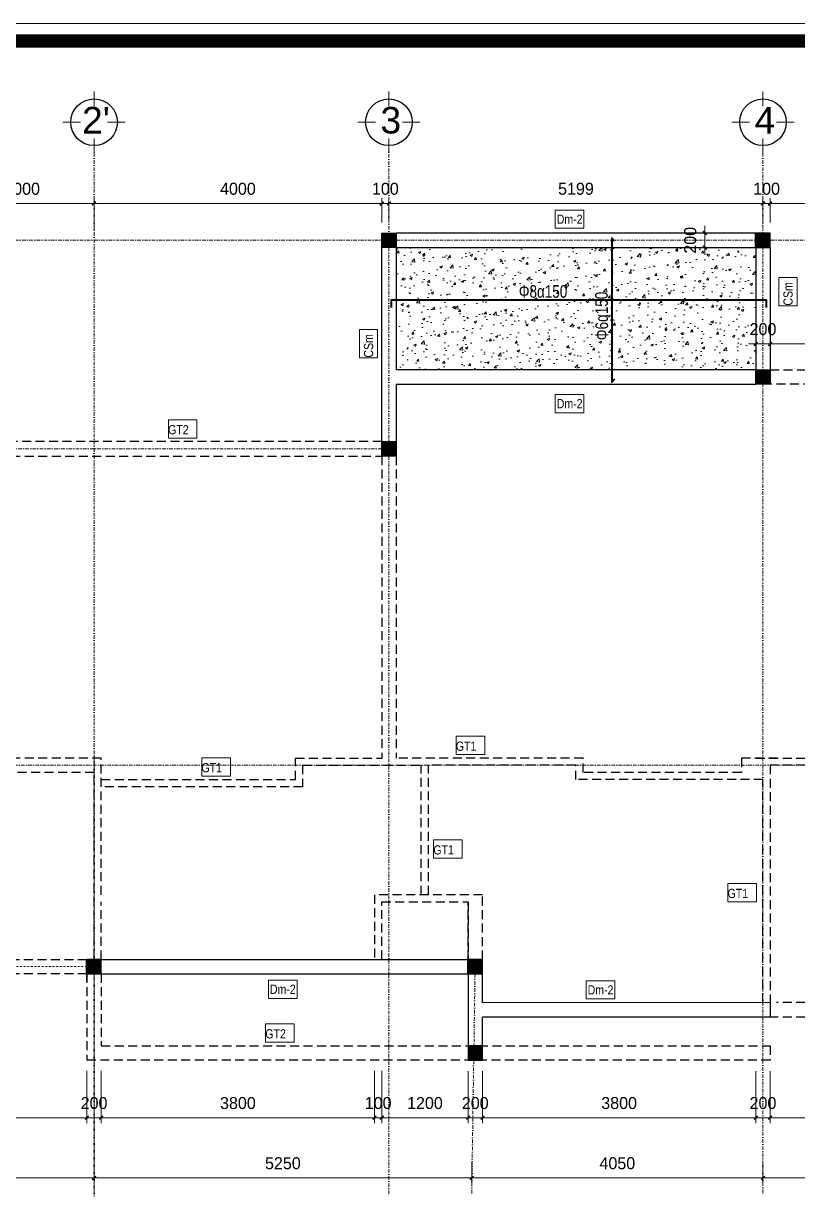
# Model space of a CAD drawing. Header units: millimetres. Extents: x 615730 to 2792744, y 139412 to 597571.
# Drawn here: x 1129596 to 1140357, y 239123 to 255435 of the extents above; entities that cross this region are included whole.
import ezdxf
from ezdxf.enums import TextEntityAlignment as Align

# ---------------------------------------------------------------- set-up
doc = ezdxf.new("R2010")
doc.units = ezdxf.units.MM
doc.header["$MEASUREMENT"] = 0
doc.header["$PDMODE"] = 34
for name, pattern in [('ACAD_ISO03W100', [30, 12, -18]), ('DASHDOT', [1, 0.5, -0.25, 0, -0.25]), ('HIDDEN2', [0.1875, 0.125, -0.0625])]:
    doc.linetypes.add(name, pattern=pattern)
doc.layers.get('0').update_dxf_attribs({"lineweight": 5})
for name, color, linetype, lineweight in [('0.1(9)', 9, 'Continuous', 13), ('2', 2, 'Continuous', 15), ('CAT', 11, 'Continuous', 40), ('KT', 148, 'Continuous', 18), ('NETMANH', 155, 'Continuous', 13), ('NETNGOAITUONG', 1, 'Continuous', 40), ('None', 7, 'Continuous', 15), ('thay', 7, 'Continuous', 15), ('TIM TRUC', 149, 'DASHDOT', 9), ('TUONG', 6, 'Continuous', 35), ('VLIEU', 250, 'Continuous', 9)]:
    doc.layers.add(name, color=color, linetype=linetype, lineweight=lineweight)
for name, color, linetype in [('GHI CHU', 2, 'Continuous'), ('H', 252, 'Continuous'), ('L', 3, 'Continuous'), ('LAYER70', 5, 'Continuous'), ('NET MANH', 252, 'Continuous'), ('netthay', 3, 'Continuous'), ('TEXT', 2, 'Continuous'), ('VL', 155, 'Continuous')]:
    doc.layers.add(name, color=color, linetype=linetype)
doc.styles.add('H280', font='', dxfattribs={"height": 200})
doc.styles.add('KT OZON', font='', dxfattribs={"height": 200})
doc.styles.add('STYLE1', font='')
doc.styles.add('VNI-AVO', font='vni-roms.shx')
doc.styles.get('H280').set_extended_font_data('VNI-Avo')
doc.styles.get('KT OZON').set_extended_font_data('VNI-Helve')
doc.styles.get('STYLE1').set_extended_font_data('VNI-Helve-Condense')
doc.dimstyles.new('1-50b', dxfattribs={"dimtxt": 167, "dimasz": 50, "dimexe": 75, "dimexo": 150, "dimgap": 120, "dimtad": 1, "dimdec": 0, "dimzin": 12, "dimtxsty": 'VNI-AVO', "dimblk": ']', "dimcen": 0, "dimdle": 50, "dimclrd": 252, "dimclre": 252, "dimclrt": 2, "dimadec": 0, "dimazin": 0, "dimtfac": 1, "dimtdec": 0, "dimtix": 1, "dimtmove": 2, "dimatfit": 0, "dimldrblk": 'OPEN90', "dimfxl": 1, "dimlwd": -1, "dimlwe": -1, "dimarcsym": 0})

# ---------------------------------------------------------------- blocks, each defined once
blk = doc.blocks.new('TRUC 1')
at = {"ltscale": 50}
blk.add_circle((0, -9525), 8572, dxfattribs=at)
at = {"layer": '0.1(9)', "ltscale": 50}
for p, q in [((0, -3572), (0, 1782)), ((-4942, -9525), (-11427, -9525)), ((4942, -9525), (11427, -9525)), ((0, -15478), (0, -20832))]:
    blk.add_line(p, q, dxfattribs=at)
at = {"layer": 'TEXT', "ltscale": 50, "style": 'H280'}
blk.add_attdef('1', text='', height=10478, dxfattribs=at).set_placement((-214, -4892), align=Align.CENTER)
blk = doc.blocks.new(']')
for p, q in [((1, 0), (-1, 0)), ((0, 1), (0, -1))]:
    blk.add_line(p, q)
at = {"color": 9, "const_width": 0.4}
blk.add_lwpolyline([(-0.51, -0.51), (0.51, 0.51)], dxfattribs=at)
blk = doc.blocks.new('*D1698')
at = {"layer": 'DEFPOINTS', "color": 0, "ltscale": 10, "transparency": 16777216}
for p in [(1139977, 250979), (1139777, 250619), (1139977, 250619)]:
    blk.add_point(p, dxfattribs=at)
at = {"layer": 'KT', "color": 252, "ltscale": 10, "transparency": 16777216}
for p, q in [((1139777, 250769), (1139777, 251054)), ((1139977, 250769), (1139977, 251054)), ((1139727, 250979), (1139677, 250979)), ((1139777, 250979), (1139977, 250979)), ((1140027, 250979), (1140077, 250979))]:
    blk.add_line(p, q, dxfattribs=at)
at = {"layer": 'KT', "color": 252, "ltscale": 10, "transparency": 16777216, "xscale": 50, "yscale": 50, "zscale": 50}
blk.add_blockref(']', (1139777, 250979), dxfattribs=at)
at = {"layer": 'KT', "color": 252, "ltscale": 10, "transparency": 16777216, "xscale": 50, "yscale": 50, "zscale": 50, "rotation": 180}
blk.add_blockref(']', (1139977, 250979), dxfattribs=at)
at = {"layer": 'KT', "color": 2, "ltscale": 10, "transparency": 16777216, "insert": (1139877, 251183), "char_height": 167, "attachment_point": 5, "style": 'VNI-AVO'}
blk.add_mtext('200', dxfattribs=at)
blk = doc.blocks.new('_Open90')
at = {"color": 0, "linetype": 'ByBlock', "lineweight": -2}
for p, q in [((0, 0), (-1, 0)), ((-0.5, 0.5), (0, 0)), ((0, 0), (-0.5, -0.5))]:
    blk.add_line(p, q, dxfattribs=at)
blk = doc.blocks.new('*D1699')
at = {"layer": 'DEFPOINTS', "color": 0, "ltscale": 10, "transparency": 16777216}
for p in [(1143277, 250979), (1139977, 250619), (1143277, 250619)]:
    blk.add_point(p, dxfattribs=at)
at = {"layer": 'KT', "color": 252, "ltscale": 10, "transparency": 16777216}
for p, q in [((1139977, 250769), (1139977, 251054)), ((1143277, 250769), (1143277, 251054)), ((1140027, 250979), (1143227, 250979))]:
    blk.add_line(p, q, dxfattribs=at)
at = {"layer": 'KT', "color": 252, "ltscale": 10, "transparency": 16777216, "xscale": 50, "yscale": 50, "zscale": 50, "rotation": 180}
blk.add_blockref(']', (1139977, 250979), dxfattribs=at)
at = {"layer": 'KT', "color": 252, "ltscale": 10, "transparency": 16777216, "xscale": 50, "yscale": 50, "zscale": 50}
blk.add_blockref(']', (1143277, 250979), dxfattribs=at)
at = {"layer": 'KT', "color": 2, "ltscale": 10, "transparency": 16777216, "insert": (1141627, 251183), "char_height": 167, "attachment_point": 5, "style": 'VNI-AVO'}
blk.add_mtext('3300', dxfattribs=at)
blk = doc.blocks.new('*D1704')
at = {"layer": 'DEFPOINTS', "color": 0, "ltscale": 10, "transparency": 16777216}
for p in [(1130577, 252931), (1130577, 252419, 0), (1128577, 251956)]:
    blk.add_point(p, dxfattribs=at)
at = {"layer": 'KT', "color": 252, "ltscale": 10, "transparency": 16777216}
for p, q in [((1128577, 252106), (1128577, 253006)), ((1130577, 252569), (1130577, 253006)), ((1128627, 252931), (1130527, 252931))]:
    blk.add_line(p, q, dxfattribs=at)
at = {"layer": 'KT', "color": 252, "ltscale": 10, "transparency": 16777216, "xscale": 50, "yscale": 50, "zscale": 50, "rotation": 180}
blk.add_blockref(']', (1128577, 252931), dxfattribs=at)
at = {"layer": 'KT', "color": 252, "ltscale": 10, "transparency": 16777216, "xscale": 50, "yscale": 50, "zscale": 50}
blk.add_blockref(']', (1130577, 252931), dxfattribs=at)
at = {"layer": 'KT', "color": 2, "ltscale": 10, "transparency": 16777216, "insert": (1129577, 253135), "char_height": 167, "attachment_point": 5, "style": 'VNI-AVO'}
blk.add_mtext('2000', dxfattribs=at)
blk = doc.blocks.new('*D1705')
at = {"layer": 'DEFPOINTS', "color": 0, "ltscale": 10, "transparency": 16777216}
for p in [(1134578, 252931), (1134578, 252519, 140), (1130577, 252419, 0)]:
    blk.add_point(p, dxfattribs=at)
at = {"layer": 'KT', "color": 252, "ltscale": 10, "transparency": 16777216}
for p, q in [((1130577, 252569), (1130577, 253006)), ((1134578, 252669), (1134578, 253006)), ((1130627, 252931), (1134528, 252931))]:
    blk.add_line(p, q, dxfattribs=at)
at = {"layer": 'KT', "color": 252, "ltscale": 10, "transparency": 16777216, "xscale": 50, "yscale": 50, "zscale": 50, "rotation": 180}
blk.add_blockref(']', (1130577, 252931), dxfattribs=at)
at = {"layer": 'KT', "color": 252, "ltscale": 10, "transparency": 16777216, "xscale": 50, "yscale": 50, "zscale": 50}
blk.add_blockref(']', (1134578, 252931), dxfattribs=at)
at = {"layer": 'KT', "color": 2, "ltscale": 10, "transparency": 16777216, "insert": (1132577, 253135), "char_height": 167, "attachment_point": 5, "style": 'VNI-AVO'}
blk.add_mtext('4000', dxfattribs=at)
blk = doc.blocks.new('*D1706')
at = {"layer": 'DEFPOINTS', "color": 0, "ltscale": 10, "transparency": 16777216}
for p in [(1134677, 252931), (1134578, 252519, 140), (1134677, 252519)]:
    blk.add_point(p, dxfattribs=at)
at = {"layer": 'KT', "color": 252, "ltscale": 10, "transparency": 16777216}
for p, q in [((1134578, 252669), (1134578, 253006)), ((1134677, 252669), (1134677, 253006)), ((1134528, 252931), (1134478, 252931)), ((1134578, 252931), (1134677, 252931)), ((1134727, 252931), (1134777, 252931))]:
    blk.add_line(p, q, dxfattribs=at)
at = {"layer": 'KT', "color": 252, "ltscale": 10, "transparency": 16777216, "xscale": 50, "yscale": 50, "zscale": 50}
blk.add_blockref(']', (1134578, 252931), dxfattribs=at)
at = {"layer": 'KT', "color": 252, "ltscale": 10, "transparency": 16777216, "xscale": 50, "yscale": 50, "zscale": 50, "rotation": 180}
blk.add_blockref(']', (1134677, 252931), dxfattribs=at)
at = {"layer": 'KT', "color": 2, "ltscale": 10, "transparency": 16777216, "insert": (1134627, 253135), "char_height": 167, "attachment_point": 5, "style": 'VNI-AVO'}
blk.add_mtext('100', dxfattribs=at)
blk = doc.blocks.new('*D1707')
at = {"layer": 'DEFPOINTS', "color": 0, "ltscale": 10, "transparency": 16777216}
for p in [(1139877, 252931), (1134677, 252519), (1139877, 252519)]:
    blk.add_point(p, dxfattribs=at)
at = {"layer": 'KT', "color": 252, "ltscale": 10, "transparency": 16777216}
for p, q in [((1134677, 252669), (1134677, 253006)), ((1139877, 252669), (1139877, 253006)), ((1134727, 252931), (1139827, 252931))]:
    blk.add_line(p, q, dxfattribs=at)
at = {"layer": 'KT', "color": 252, "ltscale": 10, "transparency": 16777216, "xscale": 50, "yscale": 50, "zscale": 50, "rotation": 180}
blk.add_blockref(']', (1134677, 252931), dxfattribs=at)
at = {"layer": 'KT', "color": 252, "ltscale": 10, "transparency": 16777216, "xscale": 50, "yscale": 50, "zscale": 50}
blk.add_blockref(']', (1139877, 252931), dxfattribs=at)
at = {"layer": 'KT', "color": 2, "ltscale": 10, "transparency": 16777216, "insert": (1137277, 253135), "char_height": 167, "attachment_point": 5, "style": 'VNI-AVO'}
blk.add_mtext('5199', dxfattribs=at)
blk = doc.blocks.new('*D1708')
at = {"layer": 'DEFPOINTS', "color": 0, "ltscale": 10, "transparency": 16777216}
for p in [(1139977, 252931), (1139877, 252519), (1139977, 252519)]:
    blk.add_point(p, dxfattribs=at)
at = {"layer": 'KT', "color": 252, "ltscale": 10, "transparency": 16777216}
for p, q in [((1139877, 252669), (1139877, 253006)), ((1139977, 252669), (1139977, 253006)), ((1139827, 252931), (1139777, 252931)), ((1139877, 252931), (1139977, 252931)), ((1140027, 252931), (1140077, 252931))]:
    blk.add_line(p, q, dxfattribs=at)
at = {"layer": 'KT', "color": 252, "ltscale": 10, "transparency": 16777216, "xscale": 50, "yscale": 50, "zscale": 50}
blk.add_blockref(']', (1139877, 252931), dxfattribs=at)
at = {"layer": 'KT', "color": 252, "ltscale": 10, "transparency": 16777216, "xscale": 50, "yscale": 50, "zscale": 50, "rotation": 180}
blk.add_blockref(']', (1139977, 252931), dxfattribs=at)
at = {"layer": 'KT', "color": 2, "ltscale": 10, "transparency": 16777216, "insert": (1139927, 253135), "char_height": 167, "attachment_point": 5, "style": 'VNI-AVO'}
blk.add_mtext('100', dxfattribs=at)
blk = doc.blocks.new('*D1709')
at = {"layer": 'DEFPOINTS', "color": 0, "ltscale": 10, "transparency": 16777216}
for p in [(1143377, 252931), (1139977, 252519), (1143377, 252519)]:
    blk.add_point(p, dxfattribs=at)
at = {"layer": 'KT', "color": 252, "ltscale": 10, "transparency": 16777216}
for p, q in [((1139977, 252669), (1139977, 253006)), ((1143377, 252669), (1143377, 253006)), ((1140027, 252931), (1143327, 252931))]:
    blk.add_line(p, q, dxfattribs=at)
at = {"layer": 'KT', "color": 252, "ltscale": 10, "transparency": 16777216, "xscale": 50, "yscale": 50, "zscale": 50, "rotation": 180}
blk.add_blockref(']', (1139977, 252931), dxfattribs=at)
at = {"layer": 'KT', "color": 252, "ltscale": 10, "transparency": 16777216, "xscale": 50, "yscale": 50, "zscale": 50}
blk.add_blockref(']', (1143377, 252931), dxfattribs=at)
at = {"layer": 'KT', "color": 2, "ltscale": 10, "transparency": 16777216, "insert": (1141677, 253135), "char_height": 167, "attachment_point": 5, "style": 'VNI-AVO'}
blk.add_mtext('3400', dxfattribs=at)
blk = doc.blocks.new('*D1723')
at = {"layer": 'DEFPOINTS', "color": 0, "ltscale": 10, "transparency": 16777216}
for p in [(1130477, 241019), (1130677, 241019), (1130677, 240219)]:
    blk.add_point(p, dxfattribs=at)
at = {"layer": 'KT', "color": 252, "ltscale": 10, "transparency": 16777216}
for p, q in [((1130477, 240869), (1130477, 240144)), ((1130677, 240869), (1130677, 240144)), ((1130427, 240219), (1130377, 240219)), ((1130477, 240219), (1130677, 240219)), ((1130727, 240219), (1130777, 240219))]:
    blk.add_line(p, q, dxfattribs=at)
at = {"layer": 'KT', "color": 252, "ltscale": 10, "transparency": 16777216, "xscale": 50, "yscale": 50, "zscale": 50}
blk.add_blockref(']', (1130477, 240219), dxfattribs=at)
at = {"layer": 'KT', "color": 252, "ltscale": 10, "transparency": 16777216, "xscale": 50, "yscale": 50, "zscale": 50, "rotation": 180}
blk.add_blockref(']', (1130677, 240219), dxfattribs=at)
at = {"layer": 'KT', "color": 2, "ltscale": 10, "transparency": 16777216, "insert": (1130577, 240422), "char_height": 167, "attachment_point": 5, "style": 'VNI-AVO'}
blk.add_mtext('200', dxfattribs=at)
blk = doc.blocks.new('*D1724')
at = {"layer": 'DEFPOINTS', "color": 0, "ltscale": 10, "transparency": 16777216}
for p in [(1130677, 241019), (1134477, 241019), (1134477, 240219)]:
    blk.add_point(p, dxfattribs=at)
at = {"layer": 'KT', "color": 252, "ltscale": 10, "transparency": 16777216}
for p, q in [((1130677, 240869), (1130677, 240144)), ((1134477, 240869), (1134477, 240144)), ((1130727, 240219), (1134427, 240219))]:
    blk.add_line(p, q, dxfattribs=at)
at = {"layer": 'KT', "color": 252, "ltscale": 10, "transparency": 16777216, "xscale": 50, "yscale": 50, "zscale": 50, "rotation": 180}
blk.add_blockref(']', (1130677, 240219), dxfattribs=at)
at = {"layer": 'KT', "color": 252, "ltscale": 10, "transparency": 16777216, "xscale": 50, "yscale": 50, "zscale": 50}
blk.add_blockref(']', (1134477, 240219), dxfattribs=at)
at = {"layer": 'KT', "color": 2, "ltscale": 10, "transparency": 16777216, "insert": (1132577, 240422), "char_height": 167, "attachment_point": 5, "style": 'VNI-AVO'}
blk.add_mtext('3800', dxfattribs=at)
blk = doc.blocks.new('*D1725')
at = {"layer": 'DEFPOINTS', "color": 0, "ltscale": 10, "transparency": 16777216}
for p in [(1134477, 241019), (1134577, 241019), (1134577, 240219)]:
    blk.add_point(p, dxfattribs=at)
at = {"layer": 'KT', "color": 252, "ltscale": 10, "transparency": 16777216}
for p, q in [((1134477, 240869), (1134477, 240144)), ((1134577, 240869), (1134577, 240144)), ((1134427, 240219), (1134377, 240219)), ((1134477, 240219), (1134577, 240219)), ((1134627, 240219), (1134677, 240219))]:
    blk.add_line(p, q, dxfattribs=at)
at = {"layer": 'KT', "color": 252, "ltscale": 10, "transparency": 16777216, "xscale": 50, "yscale": 50, "zscale": 50}
blk.add_blockref(']', (1134477, 240219), dxfattribs=at)
at = {"layer": 'KT', "color": 252, "ltscale": 10, "transparency": 16777216, "xscale": 50, "yscale": 50, "zscale": 50, "rotation": 180}
blk.add_blockref(']', (1134577, 240219), dxfattribs=at)
at = {"layer": 'KT', "color": 2, "ltscale": 10, "transparency": 16777216, "insert": (1134527, 240422), "char_height": 167, "attachment_point": 5, "style": 'VNI-AVO'}
blk.add_mtext('100', dxfattribs=at)
blk = doc.blocks.new('*D1726')
at = {"layer": 'DEFPOINTS', "color": 0, "ltscale": 10, "transparency": 16777216}
for p in [(1134577, 241019), (1135777, 241018, 13), (1135777, 240219)]:
    blk.add_point(p, dxfattribs=at)
at = {"layer": 'KT', "color": 252, "ltscale": 10, "transparency": 16777216}
for p, q in [((1134577, 240869), (1134577, 240144)), ((1135777, 240868), (1135777, 240144)), ((1134627, 240219), (1135727, 240219))]:
    blk.add_line(p, q, dxfattribs=at)
at = {"layer": 'KT', "color": 252, "ltscale": 10, "transparency": 16777216, "xscale": 50, "yscale": 50, "zscale": 50, "rotation": 180}
blk.add_blockref(']', (1134577, 240219), dxfattribs=at)
at = {"layer": 'KT', "color": 252, "ltscale": 10, "transparency": 16777216, "xscale": 50, "yscale": 50, "zscale": 50}
blk.add_blockref(']', (1135777, 240219), dxfattribs=at)
at = {"layer": 'KT', "color": 2, "ltscale": 10, "transparency": 16777216, "insert": (1135177, 240422), "char_height": 167, "attachment_point": 5, "style": 'VNI-AVO'}
blk.add_mtext('1200', dxfattribs=at)
blk = doc.blocks.new('*D1727')
at = {"layer": 'DEFPOINTS', "color": 0, "ltscale": 10, "transparency": 16777216}
for p in [(1135777, 241018, 13), (1135977, 241018, 13), (1135977, 240219)]:
    blk.add_point(p, dxfattribs=at)
at = {"layer": 'KT', "color": 252, "ltscale": 10, "transparency": 16777216}
for p, q in [((1135777, 240868), (1135777, 240144)), ((1135977, 240868), (1135977, 240144)), ((1135727, 240219), (1135677, 240219)), ((1135777, 240219), (1135977, 240219)), ((1136027, 240219), (1136077, 240219))]:
    blk.add_line(p, q, dxfattribs=at)
at = {"layer": 'KT', "color": 252, "ltscale": 10, "transparency": 16777216, "xscale": 50, "yscale": 50, "zscale": 50}
blk.add_blockref(']', (1135777, 240219), dxfattribs=at)
at = {"layer": 'KT', "color": 252, "ltscale": 10, "transparency": 16777216, "xscale": 50, "yscale": 50, "zscale": 50, "rotation": 180}
blk.add_blockref(']', (1135977, 240219), dxfattribs=at)
at = {"layer": 'KT', "color": 2, "ltscale": 10, "transparency": 16777216, "insert": (1135877, 240422), "char_height": 167, "attachment_point": 5, "style": 'VNI-AVO'}
blk.add_mtext('200', dxfattribs=at)
blk = doc.blocks.new('*D1728')
at = {"layer": 'DEFPOINTS', "color": 0, "ltscale": 10, "transparency": 16777216}
for p in [(1135977, 241018, 13), (1139777, 241018), (1139777, 240219)]:
    blk.add_point(p, dxfattribs=at)
at = {"layer": 'KT', "color": 252, "ltscale": 10, "transparency": 16777216}
for p, q in [((1135977, 240868), (1135977, 240144)), ((1139777, 240868), (1139777, 240144)), ((1136027, 240219), (1139727, 240219))]:
    blk.add_line(p, q, dxfattribs=at)
at = {"layer": 'KT', "color": 252, "ltscale": 10, "transparency": 16777216, "xscale": 50, "yscale": 50, "zscale": 50, "rotation": 180}
blk.add_blockref(']', (1135977, 240219), dxfattribs=at)
at = {"layer": 'KT', "color": 252, "ltscale": 10, "transparency": 16777216, "xscale": 50, "yscale": 50, "zscale": 50}
blk.add_blockref(']', (1139777, 240219), dxfattribs=at)
at = {"layer": 'KT', "color": 2, "ltscale": 10, "transparency": 16777216, "insert": (1137877, 240422), "char_height": 167, "attachment_point": 5, "style": 'VNI-AVO'}
blk.add_mtext('3800', dxfattribs=at)
blk = doc.blocks.new('*D1729')
at = {"layer": 'DEFPOINTS', "color": 0, "ltscale": 10, "transparency": 16777216}
for p in [(1139777, 241018), (1139977, 241018), (1139977, 240219)]:
    blk.add_point(p, dxfattribs=at)
at = {"layer": 'KT', "color": 252, "ltscale": 10, "transparency": 16777216}
for p, q in [((1139777, 240868), (1139777, 240144)), ((1139977, 240868), (1139977, 240144)), ((1139727, 240219), (1139677, 240219)), ((1139777, 240219), (1139977, 240219)), ((1140027, 240219), (1140077, 240219))]:
    blk.add_line(p, q, dxfattribs=at)
at = {"layer": 'KT', "color": 252, "ltscale": 10, "transparency": 16777216, "xscale": 50, "yscale": 50, "zscale": 50}
blk.add_blockref(']', (1139777, 240219), dxfattribs=at)
at = {"layer": 'KT', "color": 252, "ltscale": 10, "transparency": 16777216, "xscale": 50, "yscale": 50, "zscale": 50, "rotation": 180}
blk.add_blockref(']', (1139977, 240219), dxfattribs=at)
at = {"layer": 'KT', "color": 2, "ltscale": 10, "transparency": 16777216, "insert": (1139877, 240422), "char_height": 167, "attachment_point": 5, "style": 'VNI-AVO'}
blk.add_mtext('200', dxfattribs=at)
blk = doc.blocks.new('*D1730')
at = {"layer": 'DEFPOINTS', "color": 0, "ltscale": 10, "transparency": 16777216}
for p in [(1143277, 241619), (1139977, 241018), (1143277, 240219)]:
    blk.add_point(p, dxfattribs=at)
at = {"layer": 'KT', "color": 252, "ltscale": 10, "transparency": 16777216}
for p, q in [((1143277, 241469), (1143277, 240144)), ((1139977, 240868), (1139977, 240144)), ((1140027, 240219), (1143227, 240219))]:
    blk.add_line(p, q, dxfattribs=at)
at = {"layer": 'KT', "color": 252, "ltscale": 10, "transparency": 16777216, "xscale": 50, "yscale": 50, "zscale": 50, "rotation": 180}
blk.add_blockref(']', (1139977, 240219), dxfattribs=at)
at = {"layer": 'KT', "color": 252, "ltscale": 10, "transparency": 16777216, "xscale": 50, "yscale": 50, "zscale": 50}
blk.add_blockref(']', (1143277, 240219), dxfattribs=at)
at = {"layer": 'KT', "color": 2, "ltscale": 10, "transparency": 16777216, "insert": (1141627, 240422), "char_height": 167, "attachment_point": 5, "style": 'VNI-AVO'}
blk.add_mtext('3300', dxfattribs=at)
blk = doc.blocks.new('*D1745')
at = {"layer": 'DEFPOINTS', "color": 0, "ltscale": 10, "transparency": 16777216}
for p in [(1138198, 252519), (1138198, 252319), (1139069, 252319)]:
    blk.add_point(p, dxfattribs=at)
at = {"layer": 'KT', "color": 252, "ltscale": 10, "transparency": 16777216}
for p, q in [((1138348, 252519), (1139144, 252519)), ((1139069, 252569), (1139069, 252619)), ((1139069, 252519), (1139069, 252319)), ((1138348, 252319), (1139144, 252319)), ((1139069, 252269), (1139069, 252219))]:
    blk.add_line(p, q, dxfattribs=at)
at = {"layer": 'KT', "color": 252, "ltscale": 10, "transparency": 16777216, "xscale": 50, "yscale": 50, "zscale": 50}
for p, rotation in [((1139069, 252519), 270), ((1139069, 252319), 90)]:
    blk.add_blockref(']', p, dxfattribs=dict(at, rotation=rotation))
at = {"layer": 'KT', "color": 2, "ltscale": 10, "transparency": 16777216, "insert": (1138865, 252419), "char_height": 167, "attachment_point": 5, "rotation": 90, "style": 'VNI-AVO'}
blk.add_mtext('200', dxfattribs=at)
blk = doc.blocks.new('*D1747')
at = {"layer": 'DEFPOINTS', "color": 0, "ltscale": 10, "transparency": 16777216}
for p in [(1127177, 241183), (1130477, 240869), (1130477, 240219)]:
    blk.add_point(p, dxfattribs=at)
at = {"layer": 'KT', "color": 252, "ltscale": 10, "transparency": 16777216}
for p, q in [((1127177, 241033), (1127177, 240144)), ((1130477, 240719), (1130477, 240144)), ((1127227, 240219), (1130427, 240219))]:
    blk.add_line(p, q, dxfattribs=at)
at = {"layer": 'KT', "color": 252, "ltscale": 10, "transparency": 16777216, "xscale": 50, "yscale": 50, "zscale": 50, "rotation": 180}
blk.add_blockref(']', (1127177, 240219), dxfattribs=at)
at = {"layer": 'KT', "color": 252, "ltscale": 10, "transparency": 16777216, "xscale": 50, "yscale": 50, "zscale": 50}
blk.add_blockref(']', (1130477, 240219), dxfattribs=at)
at = {"layer": 'KT', "color": 2, "ltscale": 10, "transparency": 16777216, "insert": (1128827, 240422), "char_height": 167, "attachment_point": 5, "style": 'VNI-AVO'}
blk.add_mtext('3300', dxfattribs=at)
blk = doc.blocks.new('*D1748')
at = {"layer": 'DEFPOINTS', "color": 0, "ltscale": 10, "transparency": 16777216}
for p in [(1126078, 239954, -12), (1130577, 239954), (1130577, 239381)]:
    blk.add_point(p, dxfattribs=at)
at = {"layer": 'KT', "color": 252, "ltscale": 10, "transparency": 16777216}
for p, q in [((1126078, 239804), (1126078, 239306)), ((1130577, 239804), (1130577, 239306)), ((1126128, 239381), (1130527, 239381))]:
    blk.add_line(p, q, dxfattribs=at)
at = {"layer": 'KT', "color": 252, "ltscale": 10, "transparency": 16777216, "xscale": 50, "yscale": 50, "zscale": 50, "rotation": 180}
blk.add_blockref(']', (1126078, 239381), dxfattribs=at)
at = {"layer": 'KT', "color": 252, "ltscale": 10, "transparency": 16777216, "xscale": 50, "yscale": 50, "zscale": 50}
blk.add_blockref(']', (1130577, 239381), dxfattribs=at)
at = {"layer": 'KT', "color": 2, "ltscale": 10, "transparency": 16777216, "insert": (1128327, 239585), "char_height": 167, "attachment_point": 5, "style": 'VNI-AVO'}
blk.add_mtext('4500', dxfattribs=at)
blk = doc.blocks.new('*D1749')
at = {"layer": 'DEFPOINTS', "color": 0, "ltscale": 10, "transparency": 16777216}
for p in [(1130577, 239954), (1135827, 239753), (1135827, 239381)]:
    blk.add_point(p, dxfattribs=at)
at = {"layer": 'KT', "color": 252, "ltscale": 10, "transparency": 16777216}
for p, q in [((1130577, 239804), (1130577, 239306)), ((1135827, 239603), (1135827, 239306)), ((1130627, 239381), (1135777, 239381))]:
    blk.add_line(p, q, dxfattribs=at)
at = {"layer": 'KT', "color": 252, "ltscale": 10, "transparency": 16777216, "xscale": 50, "yscale": 50, "zscale": 50, "rotation": 180}
blk.add_blockref(']', (1130577, 239381), dxfattribs=at)
at = {"layer": 'KT', "color": 252, "ltscale": 10, "transparency": 16777216, "xscale": 50, "yscale": 50, "zscale": 50}
blk.add_blockref(']', (1135827, 239381), dxfattribs=at)
at = {"layer": 'KT', "color": 2, "ltscale": 10, "transparency": 16777216, "insert": (1133202, 239585), "char_height": 167, "attachment_point": 5, "style": 'VNI-AVO'}
blk.add_mtext('5250', dxfattribs=at)
blk = doc.blocks.new('*D1750')
at = {"layer": 'DEFPOINTS', "color": 0, "ltscale": 10, "transparency": 16777216}
for p in [(1135827, 239753), (1139877, 239753), (1139877, 239381)]:
    blk.add_point(p, dxfattribs=at)
at = {"layer": 'KT', "color": 252, "ltscale": 10, "transparency": 16777216}
for p, q in [((1135827, 239603), (1135827, 239306)), ((1139877, 239603), (1139877, 239306)), ((1135877, 239381), (1139827, 239381))]:
    blk.add_line(p, q, dxfattribs=at)
at = {"layer": 'KT', "color": 252, "ltscale": 10, "transparency": 16777216, "xscale": 50, "yscale": 50, "zscale": 50, "rotation": 180}
blk.add_blockref(']', (1135827, 239381), dxfattribs=at)
at = {"layer": 'KT', "color": 252, "ltscale": 10, "transparency": 16777216, "xscale": 50, "yscale": 50, "zscale": 50}
blk.add_blockref(']', (1139877, 239381), dxfattribs=at)
at = {"layer": 'KT', "color": 2, "ltscale": 10, "transparency": 16777216, "insert": (1137852, 239585), "char_height": 167, "attachment_point": 5, "style": 'VNI-AVO'}
blk.add_mtext('4050', dxfattribs=at)
blk = doc.blocks.new('*D1751')
at = {"layer": 'DEFPOINTS', "color": 0, "ltscale": 10, "transparency": 16777216}
for p in [(1143377, 239964), (1139877, 239753), (1143377, 239381)]:
    blk.add_point(p, dxfattribs=at)
at = {"layer": 'KT', "color": 252, "ltscale": 10, "transparency": 16777216}
for p, q in [((1143377, 239814), (1143377, 239306)), ((1139877, 239603), (1139877, 239306)), ((1139927, 239381), (1143327, 239381))]:
    blk.add_line(p, q, dxfattribs=at)
at = {"layer": 'KT', "color": 252, "ltscale": 10, "transparency": 16777216, "xscale": 50, "yscale": 50, "zscale": 50, "rotation": 180}
blk.add_blockref(']', (1139877, 239381), dxfattribs=at)
at = {"layer": 'KT', "color": 252, "ltscale": 10, "transparency": 16777216, "xscale": 50, "yscale": 50, "zscale": 50}
blk.add_blockref(']', (1143377, 239381), dxfattribs=at)
at = {"layer": 'KT', "color": 2, "ltscale": 10, "transparency": 16777216, "insert": (1141627, 239585), "char_height": 167, "attachment_point": 5, "style": 'VNI-AVO'}
blk.add_mtext('3500', dxfattribs=at)
blk = doc.blocks.new('r')
at = {"layer": 'CAT'}
blk.add_line((988209, 262094), (988209, 261994), dxfattribs=at)
blk.add_line((988209, 262094), (988209, 261994), dxfattribs=at)
at = {"layer": 'NET MANH'}
for points, elevation in [([(988409, 264894), (988209, 264894), (988209, 265094), (988409, 265094)], -140), ([(1000210, 263093), (1000410, 263093), (1000410, 262893), (1000210, 262893)], -1), ([(979610, 262194), (979810, 262194), (979810, 261994), (979610, 261994)], -13), ([(979610, 257994), (979810, 257994), (979810, 258194), (979610, 258194)], -13), ([(982109, 257994), (982309, 257994), (982309, 258194), (982109, 258194)], 50)]:
    blk.add_lwpolyline(points, close=True, dxfattribs=dict(at, elevation=elevation))
for points in [[(993410, 264894), (993610, 264894), (993610, 265094), (993410, 265094)], [(993410, 263193), (993610, 263193), (993610, 262993), (993410, 262993)], [(982110, 262194), (982310, 262194), (982310, 261994), (982110, 261994)], [(988209, 262194), (988409, 262194), (988409, 261994), (988209, 261994)], [(996910, 257794), (997110, 257794), (997110, 257594), (996910, 257594)], [(1000210, 257794), (1000410, 257794), (1000410, 257594), (1000210, 257594)], [(980610, 254994), (980810, 254994), (980810, 254794), (980610, 254794)], [(984110, 254794), (984310, 254794), (984310, 254994), (984110, 254994)], [(989410, 254792), (989610, 254792), (989610, 254992), (989410, 254992)], [(996910, 254394), (997110, 254394), (997110, 254194), (996910, 254194)], [(1000210, 254394), (1000410, 254394), (1000410, 254194), (1000210, 254194)], [(989410, 253594), (989610, 253594), (989610, 253794), (989410, 253794)]]:
    blk.add_lwpolyline(points, close=True, dxfattribs=at)
for points in [[(988409, 265094, -140), (988209, 265094, -140), (988409, 264894, -140), (988209, 264894, -140)], [(993410, 265094), (993610, 265094), (993410, 264894), (993610, 264894)], [(993410, 262993), (993610, 262993), (993410, 263193), (993610, 263193)], [(1000210, 262893, -1), (1000410, 262893, -1), (1000210, 263093, -1), (1000410, 263093, -1)], [(979610, 261994, -13), (979810, 261994, -13), (979610, 262194, -13), (979810, 262194, -13)], [(982110, 261994), (982310, 261994), (982110, 262194), (982310, 262194)], [(988209, 261994), (988409, 261994), (988209, 262194), (988409, 262194)], [(979610, 258194, -13), (979810, 258194, -13), (979610, 257994, -13), (979810, 257994, -13)], [(982109, 258194, 50), (982309, 258194, 50), (982109, 257994, 50), (982309, 257994, 50)], [(996910, 257594), (997110, 257594), (996910, 257794), (997110, 257794)], [(1000210, 257594), (1000410, 257594), (1000210, 257794), (1000410, 257794)], [(980610, 254794), (980810, 254794), (980610, 254994), (980810, 254994)], [(984110, 254994), (984310, 254994), (984110, 254794), (984310, 254794)], [(989410, 254992), (989610, 254992), (989410, 254792), (989610, 254792)], [(996910, 254194), (997110, 254194), (996910, 254394), (997110, 254394)], [(1000210, 254194), (1000410, 254194), (1000210, 254394), (1000410, 254394)], [(989410, 253794), (989610, 253794), (989410, 253594), (989610, 253594)]]:
    blk.add_solid(points, dxfattribs=at)
at = {"layer": 'NETNGOAITUONG'}
for p, q in [((988409, 264894, -140), (988409, 265094, -140)), ((993410, 264894), (993410, 265094)), ((993410, 263193), (993410, 262993)), ((1000210, 263093, -1), (1000210, 262893, -1)), ((979610, 262194, -13), (979610, 261994, -13)), ((982110, 262194), (982110, 261994)), ((988209, 262194), (988209, 261994)), ((979610, 257994, -13), (979610, 258194, -13)), ((982109, 257994, 50), (982109, 258194, 50)), ((996910, 257794), (996910, 257594)), ((1000210, 257794), (1000210, 257594)), ((980610, 254994), (980610, 254794)), ((984110, 254794), (984110, 254994)), ((996910, 254394), (996910, 254194)), ((1000210, 254394), (1000210, 254194))]:
    blk.add_line(p, q, dxfattribs=at)
blk.add_lwpolyline([(989410, 253595), (989410, 253595)], dxfattribs=at)
at = {"layer": 'VLIEU', "ltscale": 10}
blk.add_line((996910, 254194, 280), (996910, 254108, 280), dxfattribs=at)

msp = doc.modelspace()

# ---------------------------------------------------------------- hatches: boundary and pattern name
at = {"layer": 'VLIEU', "ltscale": 10}
h = msp.add_hatch(dxfattribs=at)
h.set_pattern_fill('AR-CONC', color=256, scale=50, style=0)
h.set_pattern_definition([(50, (0, 0), (358.63009, -31.37607), [37.5, -412.5]), (355, (0, 0), (-69.37567, 376.09607), [30, -330]), (100.4514, (29.9, -2.6), (289.25469, 344.71977), [31.8701, -350.57106]), (46.1842, (0, 100), (533.62052, -82.7595), [56.25, -618.75]), (96.6356, (44.47, 93.1), (467.33135, 487.05894), [47.80514, -525.8565]), (351.1842, (0, 100), (467.33097, 487.0593), [45, -495]), (21, (50, 75), (298.453526, -201.309445), [37.5, -412.5]), (326, (50, 75), (121.65767, 362.57502), [30, -330]), (71.4514, (74.87, 58.22), (420.11131, 161.26525), [31.8701, -350.57106]), (37.5, (0, 0), (6.079928, 166.446927), [0, -326, 0, -335, 0, -331.25]), (7.5, (0, 0), (131.53477, 197.205856), [0, -191, 0, -318.5, 0, -126.25]), (327.5, (-111.5, 0), (266.911218, -11.277436), [0, -125, 0, -390, 0, -517.5]), (317.5, (-161.5, 0), (291.593085, 50.05249), [0, -162.5, 0, -259, 0, -367.5])])
h.paths.add_polyline_path([(1139777, 252319.1), (1134776.5, 252319.5), (1134776.5, 252319.5), (1134776.5, 250619.3), (1139776.9, 250619.3)])
h.paths.add_polyline_path([(1139620.4, 251307.8), (1140133.3, 251307.8), (1140133.3, 251057.3), (1139620.4, 251057.3)], flags=9)
h.paths.add_polyline_path([(1138739.9, 252163), (1138739.9, 252675.9), (1138990.4, 252675.9), (1138990.4, 252163)], flags=9)

# ---------------------------------------------------------------- linework, layer by layer
at = {"layer": '2', "lineweight": 40, "ltscale": 2, "elevation": -63.4}
msp.add_lwpolyline([(1137812.4, 252408.7), (1137775.1, 252446.9), (1137775.1, 250445.2), (1137819.2, 250492.6)], dxfattribs=at)
at = {"layer": 'H', "const_width": 182.5, "elevation": -15.9}
msp.add_lwpolyline([(1119001.1, 230131.1), (1154644.9, 230131.1), (1154644.9, 255191.2), (1119001.1, 255191.2)], close=True, dxfattribs=at)
at = {"layer": 'L', "ltscale": 10}
for p, q in [((1134576.5, 249619.5), (1134576.5, 252519.5)), ((1139776.9, 250619.3), (1134776.5, 250619.3)), ((1139776.9, 250419.3), (1139776.9, 250619.3)), ((1134776.5, 250419.2), (1139776.9, 250419.3))]:
    msp.add_line(p, q, dxfattribs=at)
for points in [[(1139777, 252519.5), (1134776.5, 252519.5)], [(1134776.5, 252319.5), (1134776.5, 250619.3)], [(1134776.5, 252319.5), (1139777, 252319.1)], [(1139777, 252319.5), (1139776.9, 250619.3)], [(1139977, 252319.5), (1139977, 250619.3)], [(1134776.5, 250419.2), (1134776.5, 249619.5)], [(1139976.9, 241819.5), (1135976.9, 241818.3)], [(1139976.9, 241819.5), (1139976.9, 241619)], [(1139976.9, 241619), (1136113.3, 241618.3), (1135976.9, 241618.3)]]:
    msp.add_lwpolyline(points, dxfattribs=at)
at = {"layer": 'L', "ltscale": 10, "elevation": 13.1}
for points in [[(1130677, 242419.5), (1135776.9, 242419.5)], [(1130677, 242219.5), (1135776.9, 242218.3)], [(1135776.9, 242218.3), (1135776.9, 241218.3)], [(1135977, 241818.3), (1135977, 242218.3)], [(1135976.9, 241018.3), (1135976.9, 241618.3)]]:
    msp.add_lwpolyline(points, dxfattribs=at)
at = {"layer": 'LAYER70', "linetype": 'HIDDEN2', "ltscale": 1000}
for p, q in [((1139976.9, 250619.3), (1143476.8, 250619.3)), ((1135127, 243319.5, -126.9), (1135127, 245119.5, -126.9)), ((1135227, 243319.5, -126.9), (1135227, 245119.5, -126.9)), ((1130677, 241219.5), (1139977, 241219.5, 13.1)), ((1139976.9, 241018.4), (1130477, 241019.5))]:
    msp.add_line(p, q, dxfattribs=at)
for points in [[(1143376.8, 250419.3), (1139976.9, 250419.3)], [(1134576.5, 249619.5), (1128677, 249619.5)], [(1128677, 249419.5), (1134576.5, 249419.5)], [(1134576.5, 249419.5), (1134576.5, 245219.5)], [(1134776.5, 249419.5), (1134776.5, 245219.5)], [(1130677, 243319.5), (1130677, 245219.5), (1128676.8, 245219.5)], [(1130577, 242419.5), (1130577, 245019.5), (1128577, 245019.5)], [(1139976.9, 245119.5), (1139976.9, 241819.5)], [(1139877, 241819.5), (1139877, 244919.4)], [(1130677, 242419.5), (1130677, 243219.5)], [(1128476.8, 242419.5), (1130477, 242419.5)], [(1130477, 242219.5), (1130477, 241019.5)], [(1130677, 242219.5), (1130677, 241219.5)], [(1139977, 241819.5), (1139976.9, 241819.5)], [(1143276.8, 241819.5), (1140065, 241819.5)], [(1143276.8, 241619.5), (1139976.9, 241619)]]:
    msp.add_lwpolyline(points, dxfattribs=at)
for points, elevation in [([(1130677, 244919.5), (1133377, 244919.5), (1133377, 245219.5)], -126.9), ([(1133377, 245219.5), (1134576.5, 245219.5)], 63.4), ([(1140077, 245219.5), (1139577, 245219.5), (1139577, 245019.4), (1137376.5, 245019.4), (1137376.5, 245219.5), (1134776.5, 245219.5)], 13.1), ([(1139776.7, 245219.5), (1143476.8, 245219.5)], 63.4), ([(1133477, 245119.5), (1133477, 244819.5), (1130677, 244819.5)], -126.9), ([(1133477, 245119.5), (1135127, 245119.5)], -126.9), ([(1139877, 244919.4), (1137276.5, 244919.4), (1137276.5, 245119.5), (1135227, 245119.5)], -126.9), ([(1143276.8, 245119.5), (1139976.9, 245119.5)], -13.1), ([(1135977, 242418.3), (1135977, 242418.3), (1135977, 242418.3), (1135977, 243319.5), (1134477, 243319.5), (1134477, 242419.5), (1134577, 242419.5), (1134577, 243219.5), (1135777, 243219.5), (1135777, 242218.3)], -126.9), ([(1135777, 242418.3), (1135776.9, 243218.3)], 13.1), ([(1126977, 242222.9), (1130477, 242222.9)], 280), ([(1139977, 241219.5), (1139976.9, 241018.4)], 13.1)]:
    msp.add_lwpolyline(points, dxfattribs=dict(at, elevation=elevation))
at = {"layer": 'NET MANH', "elevation": -140}
msp.add_lwpolyline([(1134776.5, 252319.5), (1134576.5, 252319.5), (1134576.5, 252519.5), (1134776.5, 252519.5)], close=True, dxfattribs=at)
at = {"layer": 'NET MANH'}
for points in [[(1139777, 252319.5), (1139977, 252319.5), (1139977, 252519.5), (1139777, 252519.5)], [(1139776.9, 250619.3), (1139976.9, 250619.3), (1139976.9, 250419.3), (1139776.9, 250419.3)], [(1134576.5, 249619.5), (1134776.5, 249619.5), (1134776.5, 249419.5), (1134576.5, 249419.5)], [(1130477, 242219.5), (1130677, 242219.5), (1130677, 242419.5), (1130477, 242419.5)]]:
    msp.add_lwpolyline(points, close=True, dxfattribs=at)
for points in [[(1134776.5, 252519.5, -140), (1134576.5, 252519.5, -140), (1134776.5, 252319.5, -140), (1134576.5, 252319.5, -140)], [(1139777, 252519.5), (1139977, 252519.5), (1139777, 252319.5), (1139977, 252319.5)], [(1139776.9, 250419.3), (1139976.9, 250419.3), (1139776.9, 250619.3), (1139976.9, 250619.3)], [(1134576.5, 249419.5), (1134776.5, 249419.5), (1134576.5, 249619.5), (1134776.5, 249619.5)], [(1130477, 242419.5), (1130677, 242419.5), (1130477, 242219.5), (1130677, 242219.5)]]:
    msp.add_solid(points, dxfattribs=at)
at = {"layer": 'NETMANH', "ltscale": 2}
for points in [[(1136989.7, 252839.7), (1137387.3, 252839.7), (1137387.3, 252585.9), (1136989.7, 252585.9)], [(1140097.7, 251506.5), (1140097.7, 251904.1), (1140351.5, 251904.1), (1140351.5, 251506.5)], [(1134265.8, 250783.6), (1134265.8, 251181.2), (1134519.7, 251181.2), (1134519.7, 250783.6)], [(1136989.7, 250275.4), (1137387.3, 250275.4), (1137387.3, 250021.6), (1136989.7, 250021.6)], [(1131610.3, 249924), (1132007.9, 249924), (1132007.9, 249670.1), (1131610.3, 249670.1)], [(1135297.7, 244081.5), (1135695.4, 244081.5), (1135695.4, 243827.7), (1135297.7, 243827.7)], [(1139388.2, 243476.2), (1139785.9, 243476.2), (1139785.9, 243222.3), (1139388.2, 243222.3)], [(1133002, 242132.3), (1133399.6, 242132.3), (1133399.6, 241878.5), (1133002, 241878.5)]]:
    msp.add_lwpolyline(points, close=True, dxfattribs=at)
for points, elevation in [([(1135610.9, 245524), (1136008.5, 245524), (1136008.5, 245270.1), (1135610.9, 245270.1)], 13.1), ([(1132074.2, 245224), (1132471.8, 245224), (1132471.8, 244970.1), (1132074.2, 244970.1)], -126.9), ([(1137419, 242123.5), (1137816.7, 242123.5), (1137816.7, 241869.7), (1137419, 241869.7)], 9.8), ([(1132961.3, 241524), (1133358.9, 241524), (1133358.9, 241270.1), (1132961.3, 241270.1)], 3.5)]:
    msp.add_lwpolyline(points, close=True, dxfattribs=dict(at, elevation=elevation))
at = {"layer": 'NETNGOAITUONG'}
for p, q in [((1134776.5, 252319.5, -140), (1134776.5, 252519.5, -140)), ((1139777, 252319.5), (1139777, 252519.5)), ((1139776.9, 250619.3), (1139776.9, 250419.3)), ((1134576.5, 249619.5), (1134576.5, 249419.5)), ((1130477, 242219.5), (1130477, 242419.5)), ((1135776.9, 242218.3, 13.1), (1135776.9, 242418.3, 13.1)), ((1130677, 241219.5), (1130677, 241219.5))]:
    msp.add_line(p, q, dxfattribs=at)
at = {"layer": 'NETNGOAITUONG', "elevation": -6.6}
msp.add_lwpolyline([(1139776.9, 241650), (1139776.9, 241650)], dxfattribs=at)
at = {"layer": 'thay', "linetype": 'Continuous', "elevation": -15.9}
msp.add_lwpolyline([(1118757.8, 229887.8), (1154888.2, 229887.8), (1154888.2, 255434.5), (1118757.8, 255434.5)], close=True, dxfattribs=at)
at = {"layer": 'TIM TRUC', "ltscale": 100}
for p, q in [((1134677.5, 253819), (1134677.5, 239122.7)), ((1130577, 253634), (1130577, 239122.7)), ((1139877, 253634), (1139877, 239122.7)), ((1139877, 253634, 13.1), (1139877, 239122.7, 13.1)), ((1139877, 253634, -126.9), (1139877, 239122.7, -126.9)), ((1148445.3, 252419.5, -0.6), (1122137.6, 252419.5, 0)), ((1134776.5, 249519.5), (1122137.6, 249519.5)), ((1130577, 245241.5), (1130577, 239122.7)), ((1148631, 245119.5), (1126217, 245119.5)), ((1135876.9, 242418.3, 13.1), (1135827, 239122.7))]:
    msp.add_line(p, q, dxfattribs=at)
at = {"layer": 'TIM TRUC', "ltscale": 50}
msp.add_line((1130677, 242319.5), (1122137.6, 242319.5), dxfattribs=at)
at = {"layer": 'TUONG', "lineweight": 40, "ltscale": 2}
msp.add_lwpolyline([(1134711.2, 251485.7), (1134711.2, 251591.9), (1139919.5, 251591.9), (1139919.5, 251483.2)], dxfattribs=at)
at = {"layer": 'VL', "ltscale": 10}
msp.add_line((1130477, 242116), (1130477, 242219.5, 280), dxfattribs=at)

# ---------------------------------------------------------------- block references
at = {"layer": 'netthay', "lineweight": -2, "ltscale": 10}
ref = msp.add_blockref('TRUC 1', (1130577, 253701.3), dxfattribs=dict(at, xscale=0.03778148023411632, yscale=0.03778148023411632, zscale=0.03778148023411632, rotation=180))
ref.add_attrib('1', "2'", dxfattribs={"layer": 'TEXT', "color": 3, "ltscale": 50, "height": 370.15, "style": 'KT OZON'}).set_placement((1130603.7, 253904.3), align=Align.CENTER)
ref = msp.add_blockref('TRUC 1', (1134676.5, 253701.3), dxfattribs=dict(at, xscale=0.03778148023411632, yscale=0.03778148023411632, zscale=0.03778148023411632, rotation=180))
ref.add_attrib('1', '3', dxfattribs={"layer": 'TEXT', "color": 3, "ltscale": 50, "height": 370.2, "style": 'KT OZON'}).set_placement((1134703.2, 253904.3), align=Align.CENTER)
ref = msp.add_blockref('TRUC 1', (1139877, 253701.3), dxfattribs=dict(at, xscale=0.03778148023411632, yscale=0.03778148023411632, zscale=0.03778148023411632, rotation=180))
ref.add_attrib('1', '4', dxfattribs={"layer": 'TEXT', "color": 3, "ltscale": 50, "height": 370.2, "style": 'KT OZON'}).set_placement((1139903.6, 253904.3), align=Align.CENTER)
at = {"layer": 'VLIEU'}
msp.add_blockref('r', (146367.3, -12574.1, 13.1), dxfattribs=at)
msp.add_blockref('r', (146367.3, -12574.1, 13.1), dxfattribs=at)

# ---------------------------------------------------------------- texts
at = {"layer": 'GHI CHU', "linetype": 'ACAD_ISO03W100', "lineweight": 25, "insert": (1136426.2, 251795.8), "char_height": 175, "width": 4437.799, "attachment_point": 1, "style": 'STYLE1'}
msp.add_mtext(' {\\fSymbol|b0|i0|c2|p18;\\W0.8;F8a150}', dxfattribs=at)
at = {"layer": 'GHI CHU', "linetype": 'ACAD_ISO03W100', "lineweight": 25, "insert": (1137551.2, 250973.2, -63.4), "char_height": 175, "width": 4437.799, "attachment_point": 1, "rotation": 90.66858, "style": 'STYLE1'}
msp.add_mtext(' {\\fSymbol|b0|i0|c2|p18;\\W0.8;F6a150}', dxfattribs=at)
at = {"layer": 'None', "ltscale": 2, "char_height": 127.91, "width": 2950.637, "attachment_point": 3, "style": 'STYLE1'}
for s, insert in [('Dm-2', (1137368.1, 252776.3)), ('Dm-2', (1137368.1, 250212)), ('GT2', (1131892, 249849.2)), ('GT1', (1135892.5, 245449.2, 13.1)), ('GT1', (1132355.8, 245149.2, -126.9)), ('GT1', (1135579.4, 244006.8)), ('GT1', (1139669.9, 243401.4)), ('Dm-2', (1133380.4, 242068.9)), ('Dm-2', (1137797.5, 242060.1, 9.8)), ('GT2', (1133242.9, 241449.2, 3.5))]:
    msp.add_mtext(s, dxfattribs=dict(at, insert=insert))
at = {"layer": 'None', "ltscale": 2, "char_height": 127.91, "width": 2950.637, "attachment_point": 3, "rotation": 90, "style": 'STYLE1'}
for insert in [(1140161.1, 251837), (1134329.2, 251114.1)]:
    msp.add_mtext('CSm', dxfattribs=dict(at, insert=insert))

# ---------------------------------------------------------------- dimensions: what is measured, and where the dimension line sits
at = {"layer": 'KT', "ltscale": 10}
for base, p1, p2, picture, middle in [((1130577, 252931.1), (1128577, 251956.3), (1130577, 252419.5, -0.2), '*D1704', (1129577, 253134.6)), ((1134577.5006, 252931.1272), (1130577.0385, 252419.4648, -0.1705), (1134577.5006, 252519.466, 140), '*D1705', (1132577.2695, 253134.6272)), ((1134677.5, 252931.1), (1134577.5, 252519.5, 140), (1134677.5, 252519.5), '*D1706', (1134627.5, 253134.6)), ((1139876.9895, 252931.1272), (1134677.4984, 252519.466), (1139876.9895, 252519.466), '*D1707', (1137277.244, 253134.6272)), ((1139977, 252931.1), (1139877, 252519.5), (1139977, 252519.5), '*D1708', (1139927, 253134.6)), ((1143376.8, 252931.1), (1139977, 252519.5), (1143376.8, 252519.5), '*D1709', (1141676.9, 253134.6)), ((1139977, 250979.1), (1139776.7, 250619.3), (1139977, 250619.3), '*D1698', (1139876.9, 251182.6)), ((1143276.8, 250979.1), (1139977, 250619.3), (1143276.8, 250619.3), '*D1699', (1141626.9, 251182.6)), ((1143276.8, 240218.7), (1139976.9, 241018.4), (1143276.8, 241619.5), '*D1730', (1141626.8, 240422.2)), ((1130477, 240218.7), (1127177, 241183.1), (1130477, 240869.5), '*D1747', (1128827, 240422.2)), ((1130677, 240218.7), (1130477, 241019.5), (1130677, 241019.5), '*D1723', (1130577, 240422.2)), ((1134477, 240218.7), (1130677, 241019.5), (1134477, 241019.5), '*D1724', (1132577, 240422.2)), ((1134577, 240218.7), (1134477, 241019.5), (1134577, 241019.5), '*D1725', (1134527, 240422.2)), ((1135776.9, 240218.7), (1134577, 241019.5), (1135776.9, 241018.3, 13.1), '*D1726', (1135176.9, 240422.2)), ((1135976.9, 240218.7), (1135776.9, 241018.3, 13.1), (1135976.9, 241018.3, 13.1), '*D1727', (1135876.9, 240422.2)), ((1139777, 240218.7), (1135976.9, 241018.3, 13.1), (1139777, 241018.4), '*D1728', (1137876.9, 240422.2)), ((1139976.9, 240218.7), (1139777, 241018.4), (1139976.9, 241018.4), '*D1729', (1139876.9, 240422.2)), ((1130577.0385, 239381.2948), (1126077.5083, 239953.8358, -12.3957), (1130577.0385, 239953.8358), '*D1748', (1128327.2734, 239584.7948)), ((1135827, 239381.3), (1130577, 239953.8), (1135827, 239753.5), '*D1749', (1133202, 239584.8)), ((1143376.8, 239381.3), (1139877, 239753.5), (1143376.8, 239963.9), '*D1751', (1141626.9, 239584.8)), ((1139877, 239381.3), (1135827, 239753.5), (1139877, 239753.5), '*D1750', (1137852, 239584.8))]:
    dim = msp.add_linear_dim(base=base, p1=p1, p2=p2, dimstyle='1-50b', dxfattribs=at)
    dim.commit()
    dim.dimension.update_dxf_attribs({"geometry": picture, "text_midpoint": middle})
dim = msp.add_linear_dim(base=(1139068.7, 252319.5), p1=(1138198.1, 252519.5), p2=(1138198.1, 252319.5), angle=90, dimstyle='1-50b', dxfattribs=at)
dim.commit()
dim.dimension.update_dxf_attribs({"geometry": '*D1745', "text_midpoint": (1138865.2, 252419.5)})

doc.saveas('drawing.dxf')
